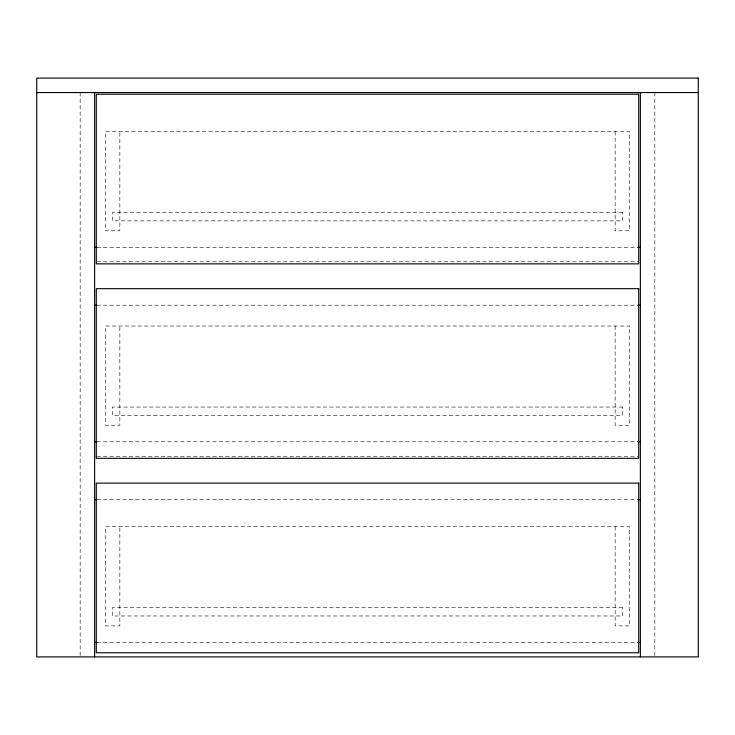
<?xml version="1.0" encoding="UTF-8"?>
<svg xmlns="http://www.w3.org/2000/svg" width="735" height="735" viewBox="0 0 735 735"><rect width="100%" height="100%" fill="white"/><g stroke="black" fill="none" stroke-linecap="round" stroke-linejoin="round"><path stroke-width="0.55" stroke-dasharray="3.67 2.76" d="M96.928 247.327L638.072 247.327M96.928 261.798L638.072 261.798M96.928 305.209L638.072 305.209M96.928 441.781L638.072 441.781M96.928 456.251L638.072 456.251M96.928 499.662L638.072 499.662M96.928 642.436L638.072 642.436M654.839 92.564L654.839 655.758M615.149 131.565L615.149 230.79L629.619 230.79L629.619 131.565L105.381 131.565L105.381 230.79L119.851 230.79L119.851 131.565M615.149 326.018L615.149 425.243L629.619 425.243L629.619 326.018L105.381 326.018L105.381 425.243L119.851 425.243L119.851 326.018M615.149 526.673L615.149 625.898L629.619 625.898L629.619 526.673L105.381 526.673L105.381 625.898L119.851 625.898L119.851 526.673M80.161 92.564L80.161 655.758M622.591 212.599L112.409 212.599L112.409 220.868L622.591 220.868L622.591 212.599M622.591 407.052L112.409 407.052L112.409 415.321L622.591 415.321L622.591 407.052M622.591 607.707L112.409 607.707L112.409 615.976L622.591 615.976L622.591 607.707"/><path stroke-width="1.1" d="M36.75 92.564L698.25 92.564M94.631 247.327L96.928 247.327M638.072 247.327L640.369 247.327M94.631 305.209L96.928 305.209M638.072 305.209L640.369 305.209M94.631 441.781L96.928 441.781M638.072 441.781L640.369 441.781M94.631 499.662L96.928 499.662M638.072 499.662L640.369 499.662M94.631 642.436L96.928 642.436M638.072 642.436L640.369 642.436M640.369 92.564L640.369 656.906M94.631 92.564L94.631 656.906M698.25 78.094L36.75 78.094L36.75 656.906L698.25 656.906L698.25 78.094M638.715 94.218L96.285 94.218L96.285 263.865L638.715 263.865L638.715 94.218M638.715 288.671L96.285 288.671L96.285 458.318L638.715 458.318L638.715 288.671M638.715 483.125L96.285 483.125L96.285 652.772L638.715 652.772L638.715 483.125"/></g></svg>
